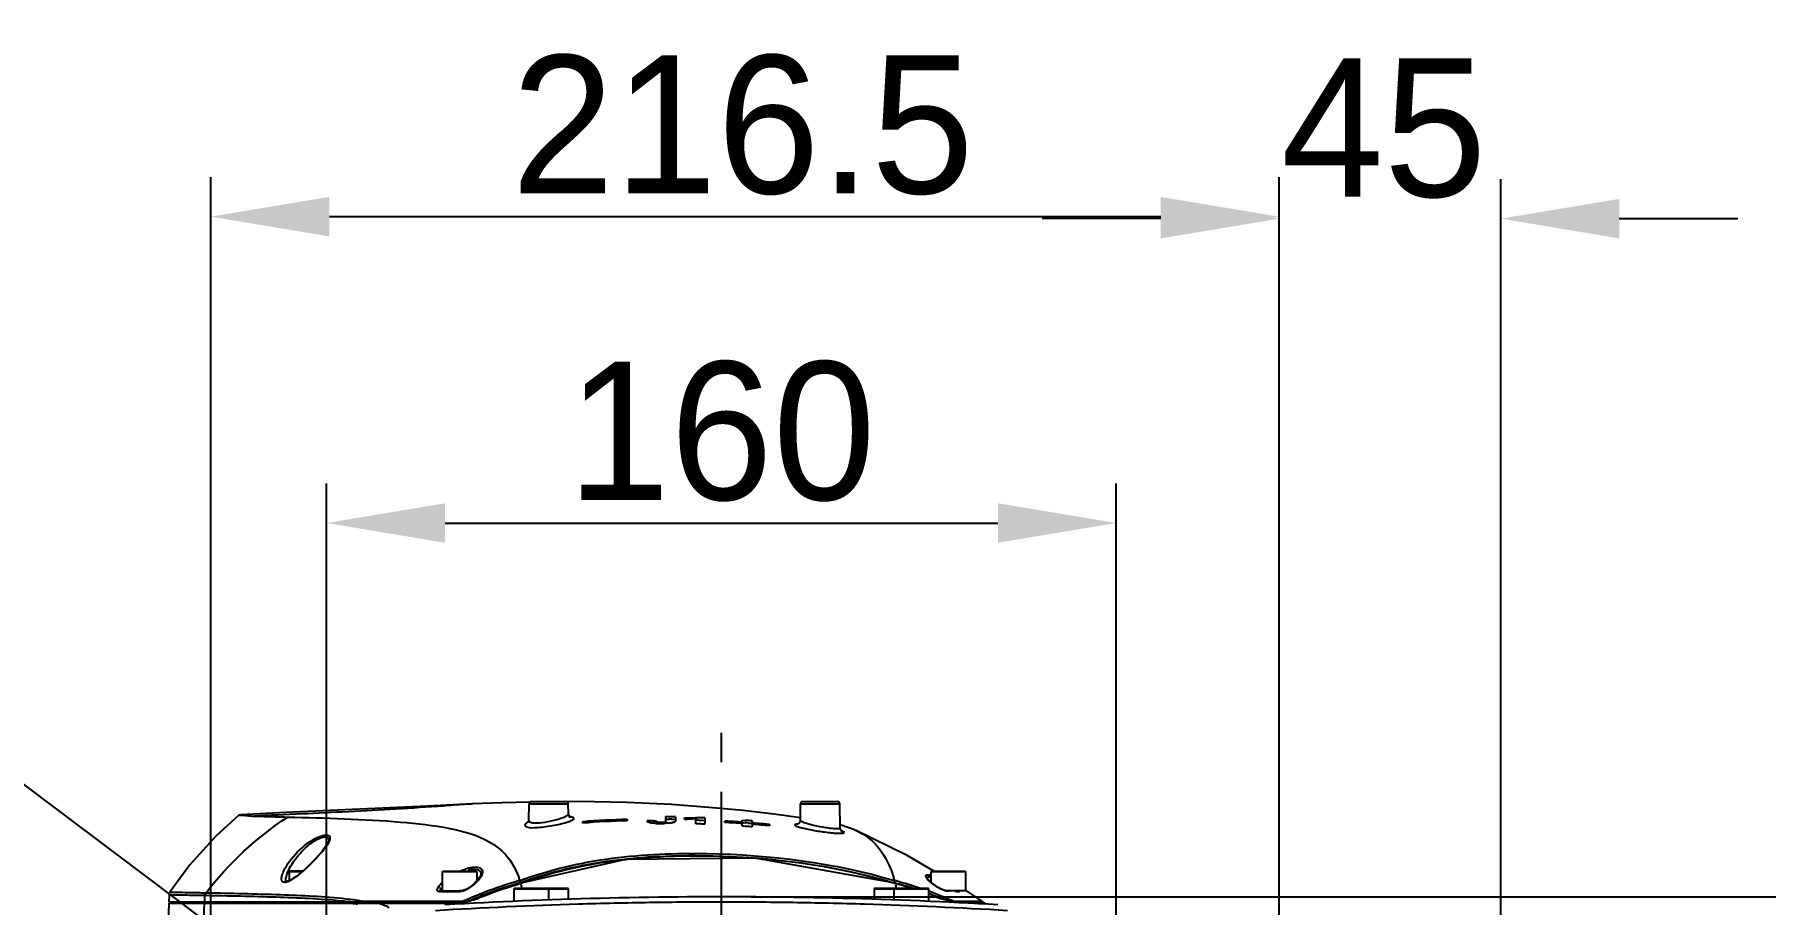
# Model space of a CAD drawing. Header units: millimetres. Extents: x 4086 to 8300, y 123 to 1549.
# Drawn here: x 6994.3 to 7082, y 1027 to 1071 of the extents above; entities that cross this region are included whole.
import ezdxf
from ezdxf import colors
from ezdxf.entities.mleader import LeaderData, LeaderLine
from ezdxf.math import Vec2, Vec3

# ---------------------------------------------------------------- set-up
doc = ezdxf.new("R2010")
doc.units = ezdxf.units.MM
doc.linetypes.add('CENTER', pattern=[0.6, 0.375, -0.075, 0.075, -0.075])
for name, color, linetype in [('中心线', 7, 'Continuous'), ('外形图', 7, 'Continuous'), ('多重引线', 7, 'Continuous'), ('尺寸标注', 7, 'Continuous')]:
    doc.layers.add(name, color=color, linetype=linetype)
doc.styles.add('思源黑', font='SourceHanSansCN-Normal.ttf')
doc.dimstyles.new('尺寸标注_1_4比例', dxfattribs={"dimtxt": 7, "dimasz": 6, "dimexe": 2, "dimexo": 1.5, "dimgap": 1, "dimtad": 1, "dimdec": 1, "dimlfac": 4, "dimdsep": 46, "dimtxsty": '思源黑', "dimcen": 0.09, "dimadec": 0, "dimazin": 0, "dimtp": 0.01, "dimtm": 0.01, "dimtfac": 1, "dimtdec": 1, "dimtofl": 0, "dimtmove": 0, "dimatfit": 3, "dimfxl": 1, "dimtolj": 1, "dimarcsym": 0})

# ---------------------------------------------------------------- blocks, each defined once
blk = doc.blocks.new('*D800')
at = {"layer": 'Defpoints', "color": 0}
for p in [(7049.092, 1046.315), (7009.092, 1021.559), (7049.092, 1021.559)]:
    blk.add_point(p, dxfattribs=at)
at = {"layer": '尺寸标注', "color": 0, "lineweight": -2}
for p, q in [((7009.092, 1023.059), (7009.092, 1048.315)), ((7049.092, 1023.059), (7049.092, 1048.315)), ((7015.092, 1046.315), (7043.092, 1046.315))]:
    blk.add_line(p, q, dxfattribs=at)
at = {"layer": '尺寸标注', "color": 0}
for points in [[(7015.092, 1047.315), (7015.092, 1045.315), (7009.092, 1046.315)], [(7043.092, 1045.315), (7043.092, 1047.315), (7049.092, 1046.315)]]:
    blk.add_solid(points, dxfattribs=at)
at = {"layer": '尺寸标注', "color": 0, "insert": (7029.092, 1050.939), "char_height": 7, "attachment_point": 5, "style": '思源黑'}
blk.add_mtext('\\A1;160', dxfattribs=at)
blk = doc.blocks.new('*D804')
at = {"layer": 'Defpoints', "color": 0}
for p in [(7057.342, 1061.832), (7003.231, 1001.566), (7057.342, 1001.559)]:
    blk.add_point(p, dxfattribs=at)
at = {"layer": '尺寸标注', "color": 0, "lineweight": -2}
for p, q in [((7003.231, 1003.066), (7003.231, 1063.832)), ((7057.342, 1003.059), (7057.342, 1063.832)), ((7009.231, 1061.832), (7051.342, 1061.832))]:
    blk.add_line(p, q, dxfattribs=at)
at = {"layer": '尺寸标注', "color": 0}
for points in [[(7009.231, 1062.832), (7009.231, 1060.832), (7003.231, 1061.832)], [(7051.342, 1060.832), (7051.342, 1062.832), (7057.342, 1061.832)]]:
    blk.add_solid(points, dxfattribs=at)
at = {"layer": '尺寸标注', "color": 0, "insert": (7030.167, 1066.456), "char_height": 7, "attachment_point": 5, "style": '思源黑'}
blk.add_mtext('\\A1;\\A1;216.5', dxfattribs=at)
blk = doc.blocks.new('*D805')
at = {"layer": 'Defpoints', "color": 0}
for p in [(7068.567, 1061.729), (7068.567, 1002.044), (7057.342, 1001.559)]:
    blk.add_point(p, dxfattribs=at)
at = {"layer": '尺寸标注', "color": 0, "lineweight": -2}
for p, q in [((7057.342, 1003.059), (7057.342, 1063.729)), ((7068.567, 1003.544), (7068.567, 1063.729)), ((7051.342, 1061.729), (7045.342, 1061.729)), ((7074.567, 1061.729), (7080.567, 1061.729))]:
    blk.add_line(p, q, dxfattribs=at)
at = {"layer": '尺寸标注', "color": 0}
for points in [[(7051.342, 1060.729), (7051.342, 1062.729), (7057.342, 1061.729)], [(7074.567, 1062.729), (7074.567, 1060.729), (7068.567, 1061.729)]]:
    blk.add_solid(points, dxfattribs=at)
at = {"layer": '尺寸标注', "color": 0, "insert": (7062.639, 1066.291), "char_height": 7, "attachment_point": 5, "style": '思源黑'}
blk.add_mtext('\\A1;\\A1;45', dxfattribs=at)
blk = doc.blocks.new('*D806')
at = {"layer": 'Defpoints', "color": 0}
for p in [(7029.092, 1027.384), (7029.092, 975.733), (7132.315, 975.733)]:
    blk.add_point(p, dxfattribs=at)
at = {"layer": '尺寸标注', "color": 0, "lineweight": -2}
for p, q in [((7030.592, 1027.384), (7134.315, 1027.384)), ((7132.315, 1021.384), (7132.315, 981.733)), ((7030.592, 975.733), (7134.315, 975.733))]:
    blk.add_line(p, q, dxfattribs=at)
at = {"layer": '尺寸标注', "color": 0}
for points in [[(7133.315, 1021.384), (7131.315, 1021.384), (7132.315, 1027.384)], [(7131.315, 981.733), (7133.315, 981.733), (7132.315, 975.733)]]:
    blk.add_solid(points, dxfattribs=at)
at = {"layer": '尺寸标注', "color": 0, "insert": (7127.69, 1001.559), "char_height": 7, "attachment_point": 5, "rotation": 90, "style": '思源黑'}
blk.add_mtext('\\A1;\\A1;206.5', dxfattribs=at)

msp = doc.modelspace()

# ---------------------------------------------------------------- linework, layer by layer
at = {"layer": '中心线', "linetype": 'CENTER', "ltscale": 20}
msp.add_line((7029.0924, 965.1964), (7029.0924, 1035.7888), dxfattribs=at)
at = {"layer": '外形图'}
for p, q in [((7016.4861, 1032.0845), (7014.2061, 1031.9806)), ((7019.337, 1031.2471), (7019.3516, 1032.0859)), ((7019.3516, 1032.0859), (7021.3332, 1032.0859)), ((7019.4766, 1032.2087), (7021.2083, 1032.2087)), ((7021.8302, 1032.2069), (7021.248, 1032.2021)), ((7021.3419, 1031.5894), (7021.3332, 1032.0859)), ((7033.0873, 1031.2655), (7033.1016, 1032.0859)), ((7033.1016, 1032.0859), (7035.0832, 1032.0859)), ((7033.2266, 1032.2087), (7034.9583, 1032.2087)), ((7035.1042, 1030.8827), (7035.0832, 1032.0859)), ((7007.0342, 1031.6547), (7004.7488, 1031.5309)), ((7009.6486, 1031.7755), (7007.0342, 1031.6547)), ((7021.3447, 1031.5584), (7021.3421, 1031.5835)), ((7022.0742, 1031.1115), (7022.0742, 1031.2044)), ((7024.3242, 1031.3154), (7024.3242, 1031.2346)), ((7025.3242, 1031.2209), (7025.3242, 1031.2247)), ((7025.3244, 1031.2095), (7025.3242, 1031.2133)), ((7025.6413, 1031.2261), (7025.8021, 1031.2261)), ((7025.7905, 1031.1185), (7025.788, 1031.0908)), ((7025.796, 1031.1802), (7025.7905, 1031.1185)), ((7026.0105, 1031.161), (7026.0104, 1031.0999)), ((7026.2075, 1031.1717), (7026.2111, 1031.1129)), ((7026.2675, 1031.2085), (7026.2675, 1031.443)), ((7026.2675, 1031.443), (7026.2763, 1031.3174)), ((7026.2675, 1031.2085), (7026.2773, 1031.0854)), ((7026.2764, 1031.318), (7026.4285, 1031.3152)), ((7026.5838, 1031.3121), (7026.7425, 1031.3085)), ((7026.7563, 1031.2224), (7026.7562, 1031.2182)), ((7026.7563, 1031.4331), (7026.7563, 1031.2224)), ((7027.2248, 1031.32), (7027.2248, 1031.3764)), ((7027.7952, 1031.0805), (7027.7952, 1031.3408)), ((7027.8338, 1031.3156), (7027.8336, 1031.2737)), ((7027.8336, 1031.2742), (7027.9679, 1031.2688)), ((7027.8343, 1031.3992), (7027.8338, 1031.3156)), ((7027.8343, 1031.3992), (7027.9738, 1031.3936)), ((7028.2542, 1031.065), (7028.0998, 1031.0706)), ((7028.1026, 1031.2632), (7028.2377, 1031.2572)), ((7028.2542, 1031.3815), (7028.2542, 1031.065)), ((7029.2693, 1031.1499), (7029.2693, 1031.2185)), ((7030.1443, 1031.1618), (7030.1443, 1031.2687)), ((7030.1443, 1031.2687), (7030.3107, 1031.256)), ((7030.1443, 1031.1618), (7030.1457, 1031.0779)), ((7030.1443, 1030.9642), (7030.1443, 1031.0943)), ((7030.146, 1031.1433), (7030.3048, 1031.1312)), ((7030.4639, 1031.1186), (7030.6232, 1031.1056)), ((7030.6443, 1031.1235), (7030.6304, 1031.0408)), ((7030.6443, 1031.2292), (7030.6443, 1031.1235)), ((7030.6443, 1031.0565), (7030.6443, 1030.927)), ((7031.5193, 1031.0456), (7031.5193, 1030.9794)), ((7009.1992, 1030.2441), (7009.149, 1030.1002)), ((7035.1044, 1030.8759), (7035.1042, 1030.8827)), ((7035.1086, 1030.8415), (7035.1044, 1030.8759)), ((7008.432, 1029.2033), (7007.9992, 1028.7872)), ((7007.2174, 1028.2161), (7007.2174, 1028.6587)), ((7007.2174, 1028.6587), (7007.8449, 1028.6587)), ((7007.5778, 1028.4362), (7007.2404, 1028.2176)), ((7007.8749, 1028.6837), (7007.2424, 1028.6837)), ((7007.9992, 1028.7872), (7007.5778, 1028.4362)), ((7014.9674, 1027.6837), (7014.9674, 1028.6587)), ((7014.9674, 1028.6587), (7016.7174, 1028.6587)), ((7014.9924, 1028.6837), (7016.6924, 1028.6837)), ((7016.8583, 1028.3821), (7016.5639, 1028.0484)), ((7016.7174, 1028.2224), (7016.7174, 1028.6587)), ((7016.9188, 1028.5242), (7016.8583, 1028.3821)), ((7039.7174, 1028.6587), (7041.4674, 1028.6587)), ((7039.7174, 1028.1138), (7039.7174, 1028.6587)), ((7039.7424, 1028.6837), (7041.4424, 1028.6837)), ((7041.4674, 1027.6837), (7041.4674, 1028.6587)), ((7001.1129, 1027.452), (7001.103, 1027.1101)), ((7001.1139, 1027.4888), (7001.1129, 1027.452)), ((7002.9162, 1027.2215), (7002.9248, 1027.4436)), ((7014.7986, 1027.661), (7014.9764, 1027.6609)), ((7014.8468, 1027.684), (7014.8539, 1027.6837)), ((7014.8539, 1027.6837), (7015.8581, 1027.6837)), ((7014.9674, 1027.7574), (7014.894, 1027.7574)), ((7014.9764, 1027.6609), (7015.1647, 1027.6606)), ((7015.1647, 1027.6606), (7015.3654, 1027.6603)), ((7015.3654, 1027.6603), (7015.5807, 1027.6599)), ((7015.5807, 1027.6599), (7015.7013, 1027.6596)), ((7015.7013, 1027.6596), (7015.8125, 1027.6593)), ((7016.3234, 1027.8569), (7016.3236, 1027.857)), ((7016.5639, 1028.0484), (7016.3236, 1027.857)), ((7018.5924, 1027.7837), (7021.3424, 1027.7837)), ((7018.5924, 1027.1547), (7018.5924, 1027.7837)), ((7021.3174, 1027.8087), (7018.6174, 1027.8087)), ((7018.9285, 1028.0567), (7018.9306, 1028.0515)), ((7020.3424, 1027.2247), (7020.3424, 1027.7837)), ((7021.3424, 1027.259), (7021.3424, 1027.7837)), ((7036.8424, 1027.7837), (7039.5924, 1027.7837)), ((7036.8424, 1027.259), (7036.8424, 1027.7837)), ((7039.5674, 1027.8087), (7036.8674, 1027.8087)), ((7037.8424, 1027.2247), (7037.8424, 1027.7837)), ((7037.9083, 1028.0669), (7037.9041, 1028.0509)), ((7038.7417, 1027.8102), (7038.72, 1027.817)), ((7039.5924, 1027.1547), (7039.5924, 1027.7837)), ((7040.009, 1027.9005), (7039.7489, 1028.0851)), ((7040.0709, 1027.8616), (7040.009, 1027.9005)), ((7040.0707, 1027.8617), (7040.0709, 1027.8616)), ((7040.3676, 1027.7195), (7040.3187, 1027.738)), ((7041.4674, 1027.6837), (7040.499, 1027.6837)), ((7040.5794, 1027.6676), (7040.5481, 1027.6675)), ((7040.5932, 1027.6676), (7040.5794, 1027.6676)), ((7040.6456, 1027.6677), (7040.5932, 1027.6676)), ((7041.14, 1027.658), (7041.1403, 1027.6537)), ((7042.3088, 1027.1496), (7041.48, 1027.7026)), ((7001.1015, 1027.0587), (7016.0937, 1027.0587)), ((7001.1042, 1027.1101), (7001.103, 1027.1101)), ((7001.5035, 1027.1102), (7001.1042, 1027.1101)), ((7002.6136, 1027.1103), (7001.5035, 1027.1102)), ((7002.7679, 1027.1104), (7002.6136, 1027.1103)), ((7002.7218, 1022.3087), (7002.9103, 1027.0587)), ((7002.9121, 1027.1104), (7002.7679, 1027.1104)), ((7002.9119, 1027.1104), (7002.9162, 1027.2215)), ((7002.9568, 1027.1104), (7002.9121, 1027.1104)), ((7010.2438, 1027.1193), (7009.8927, 1027.1186)), ((7010.308, 1027.1194), (7010.2438, 1027.1193)), ((7010.3078, 1027.1184), (7010.2514, 1027.1252)), ((7010.5532, 1027.1276), (7010.308, 1027.1194)), ((7010.9906, 1027.1434), (7010.7795, 1027.1356)), ((7011.0241, 1027.1434), (7010.9906, 1027.1434)), ((7011.4002, 1027.144), (7011.0241, 1027.1434)), ((7012.0658, 1027.1452), (7011.4002, 1027.144)), ((7015.655, 1027.1467), (7014.6887, 1027.1479)), ((7015.9861, 1027.1464), (7015.655, 1027.1467)), ((7040.73, 1027.1024), (7040.6841, 1027.1226)), ((7041.0025, 1027.1504), (7040.8584, 1027.15)), ((7041.136, 1027.1506), (7041.0025, 1027.1504)), ((7041.26, 1027.1509), (7041.136, 1027.1506)), ((7042.4389, 1027.0587), (7041.5988, 1027.0587)), ((7041.9263, 1027.1514), (7041.766, 1027.1514)), ((7042.0651, 1027.1512), (7041.9263, 1027.1514)), ((7042.1258, 1027.151), (7042.0651, 1027.1512)), ((7042.2643, 1027.1504), (7042.1258, 1027.151)), ((7042.3088, 1027.1496), (7042.2643, 1027.1504)), ((7042.5065, 1027.0097), (7042.4389, 1027.0587))]:
    msp.add_line(p, q, dxfattribs=at)
for points in [[(7014.2061, 1031.9806), (7011.9313, 1031.873), (7009.6486, 1031.7755)], [(7019.3986, 1032.1813), (7017.9735, 1032.1416), (7016.4861, 1032.0845)], [(7033.0894, 1031.3828), (7031.8853, 1031.5517), (7030.1971, 1031.7501), (7028.4494, 1031.9155), (7026.5563, 1032.0518), (7024.3187, 1032.1582), (7021.8302, 1032.2069)], [(7004.651, 1031.5198), (7003.4747, 1030.4616), (7002.1578, 1029.0008), (7001.1546, 1027.6185)], [(7019.3368, 1031.2398), (7019.3322, 1031.2078), (7019.3015, 1031.1431)], [(7021.3722, 1031.4346), (7021.4316, 1031.4208), (7021.4075, 1031.4395), (7021.3447, 1031.5584)], [(7033.0871, 1031.2593), (7033.0845, 1031.2328), (7033.0065, 1031.0921), (7032.9462, 1031.0565)], [(7009.149, 1030.1002), (7008.8634, 1029.682), (7008.432, 1029.2033)], [(7035.1506, 1030.7254), (7035.1906, 1030.7083), (7035.167, 1030.7285), (7035.1086, 1030.8415)], [(7039.8565, 1028.6837), (7038.5046, 1029.4703), (7035.8861, 1030.7588)], [(7037.9083, 1028.0669), (7030.791, 1029.348), (7024.231, 1029.281), (7018.9237, 1028.0723)], [(7039.5498, 1028.2755), (7039.5196, 1028.3241), (7039.5188, 1028.3211)], [(7007.0393, 1028.1565), (7007.0278, 1028.1657), (7007.0206, 1028.2161)], [(7007.2404, 1028.2176), (7007.0532, 1028.1557), (7007.0393, 1028.1565)], [(7014.8539, 1027.6837), (7014.8441, 1027.683), (7014.8344, 1027.6811), (7014.8249, 1027.6779), (7014.8157, 1027.6734), (7014.8069, 1027.6678), (7014.7986, 1027.661)], [(7015.8581, 1027.6837), (7015.85, 1027.683), (7015.842, 1027.6809), (7015.8341, 1027.6774), (7015.8266, 1027.6726), (7015.8193, 1027.6666), (7015.8125, 1027.6593)], [(7015.9486, 1027.6949), (7015.9124, 1027.6885), (7015.8792, 1027.6846), (7015.8579, 1027.6837)], [(7016.1138, 1027.7452), (7016.0688, 1027.7285), (7016.0265, 1027.7148), (7015.9866, 1027.7037), (7015.9486, 1027.6949)], [(7016.2079, 1027.7876), (7016.1604, 1027.7649), (7016.1138, 1027.7452)], [(7016.3234, 1027.8569), (7016.3023, 1027.8423), (7016.2556, 1027.8134), (7016.2079, 1027.7876)], [(7018.9237, 1028.0723), (7018.9237, 1028.0721), (7018.9241, 1028.0709), (7018.9247, 1028.0687), (7018.9257, 1028.0655), (7018.9285, 1028.0567)], [(7039.7489, 1028.0851), (7039.5826, 1028.2367), (7039.5498, 1028.2755)], [(7040.1555, 1027.8133), (7040.0997, 1027.8443), (7040.0709, 1027.8616)], [(7040.3187, 1027.738), (7040.2665, 1027.7599), (7040.2116, 1027.785), (7040.1555, 1027.8133)], [(7040.4536, 1027.6926), (7040.413, 1027.7043), (7040.3676, 1027.7195)], [(7040.4991, 1027.6837), (7040.4868, 1027.6853), (7040.4536, 1027.6926)], [(7040.5481, 1027.6675), (7040.5389, 1027.6732), (7040.5293, 1027.6778), (7040.5194, 1027.681), (7040.5093, 1027.683), (7040.499, 1027.6837)], [(7001.1015, 1027.0587), (7001.0556, 1025.4874), (7001.0005, 1023.6356), (7000.9596, 1022.3103)], [(7002.9572, 1027.0587), (7002.9508, 1027.0592), (7002.9445, 1027.0608), (7002.9385, 1027.0634), (7002.933, 1027.067), (7002.9279, 1027.0714), (7002.9234, 1027.0766), (7002.9197, 1027.0826), (7002.9168, 1027.089), (7002.9147, 1027.0959), (7002.9135, 1027.1031), (7002.9133, 1027.1104)], [(7043.0964, 1026.9761), (7042.6048, 1027.0043), (7042.1133, 1027.0314), (7041.6217, 1027.0575), (7041.1302, 1027.0826), (7040.6386, 1027.1067), (7040.1471, 1027.1298), (7039.6556, 1027.1519), (7039.164, 1027.173), (7038.6725, 1027.1931), (7038.1811, 1027.2122), (7037.6896, 1027.2303), (7037.1982, 1027.2474), (7036.7067, 1027.2635), (7036.2154, 1027.2785), (7035.724, 1027.2926), (7035.2327, 1027.3056), (7034.7415, 1027.3177), (7034.2503, 1027.3287), (7033.7591, 1027.3388), (7033.268, 1027.3478), (7032.7768, 1027.3558), (7032.2856, 1027.3629), (7031.7944, 1027.3689), (7031.3031, 1027.3739), (7030.8119, 1027.3779), (7030.3206, 1027.3809), (7029.8293, 1027.3829), (7029.3381, 1027.3839), (7028.8468, 1027.3839), (7028.3555, 1027.3829), (7027.8642, 1027.3809), (7027.373, 1027.3779), (7026.8817, 1027.3739), (7026.3905, 1027.3689), (7025.8993, 1027.3629), (7025.4081, 1027.3558), (7024.9169, 1027.3478), (7024.4257, 1027.3388), (7023.9345, 1027.3287), (7023.4433, 1027.3177), (7022.9521, 1027.3056), (7022.4608, 1027.2926), (7021.9695, 1027.2785), (7021.4781, 1027.2635), (7020.9867, 1027.2474), (7020.4953, 1027.2303), (7020.0038, 1027.2122), (7019.5123, 1027.1931), (7019.0208, 1027.173), (7018.5293, 1027.1519), (7018.0377, 1027.1298), (7017.5462, 1027.1067), (7017.0547, 1027.0826), (7016.5631, 1027.0575), (7016.0716, 1027.0314), (7015.58, 1027.0043), (7015.0885, 1026.9761)], [(7017.0297, 1027.3989), (7017.025, 1027.4113), (7017.0234, 1027.4156), (7017.0223, 1027.4186), (7017.0217, 1027.4202), (7017.0217, 1027.4205)], [(7039.9116, 1027.421), (7039.9116, 1027.4207), (7039.9111, 1027.4192), (7039.9101, 1027.4163), (7039.9086, 1027.4122), (7039.9067, 1027.4069)]]:
    msp.add_lwpolyline(points, dxfattribs=at)
for centre, radius, start, end in [((7019.4766, 1032.0837), 0.125, 90, 179), ((7021.2083, 1032.0837), 0.125, 1, 90), ((7033.2266, 1032.0837), 0.125, 90, 179), ((7034.9583, 1032.0837), 0.125, 1, 90), ((7006.9381, 1074.9595), 43.5134, 267.621505, 267.995409), ((7025.7283, 974.3297), 56.8965, 90.087645, 90.40692), ((7025.3623, 1031.2132), 0.0381, 185.501484, 193.640544), ((7025.9613, 1036.0029), 4.9027, 267.986596, 268.628436), ((7025.9931, 1037.5088), 6.409, 268.666345, 270.043199), ((7025.9992, 1040.2437), 9.1439, 269.992451, 270.355852), ((7026.0126, 1038.4793), 7.3794, 270.336992, 271.260607), ((7026.144, 1031.5178), 0.3519, 278.317879, 280.397002), ((7025.1163, 962.3647), 69.0879, 88.639747, 89.045249), ((7025.1128, 962.2987), 69.029, 88.778996, 88.907938), ((7026.3959, 1032.206), 1.0894, 278.790429, 280.316272), ((7026.8216, 1053.1905), 21.8178, 271.058848, 271.656503), ((7026.5709, 1061.6451), 30.3322, 271.235298, 271.625772), ((7027.0126, 1046.2781), 14.9588, 271.604422, 272.331258), ((7027.0653, 1044.802), 13.4258, 271.652129, 272.414757), ((7027.2907, 1039.5273), 8.1463, 272.393372, 273.526888), ((7027.4331, 1037.1426), 5.7573, 273.572373, 273.995783), ((7025.9324, 969.1133), 61.9952, 87.996489, 88.278161), ((7027.4372, 1036.9882), 5.7282, 273.631005, 273.968011), ((7025.1441, 962.6987), 68.7532, 87.407243, 87.641126), ((7025.6994, 969.3085), 62.0129, 86.430978, 86.69981), ((7025.9323, 971.75), 59.4936, 85.940195, 86.784579), ((7025.7797, 970.5951), 60.7237, 86.155226, 86.431004), ((7025.8705, 971.9451), 59.3707, 85.871909, 86.15525), ((7026.3407, 976.4524), 54.6443, 85.658408, 86.008516), ((7025.7305, 972.1709), 59.1374, 85.409176, 85.563753), ((7025.7632, 972.5768), 58.8552, 85.242692, 85.568508), ((7026.4199, 977.5031), 53.5907, 85.478799, 85.657855), ((7026.1515, 975.6165), 55.6885, 85.070331, 85.372493), ((7026.3979, 977.9054), 53.3204, 84.488263, 85.432159), ((7026.2657, 976.9395), 54.3606, 84.761713, 85.07034), ((7026.3831, 978.2203), 53.0744, 84.446535, 84.761722), ((7033.507, 1024.9444), 6.2907, 73.310957, 75.302426), ((7027.182, 1001.9712), 27.45, 95.726559, 96.565438), ((7027.884, 990.1264), 39.3139, 85.498219, 86.082034), ((7005.9901, 1030.4277), 2.5547, 301.756192, 304.502556), ((7004.4265, 1032.5727), 5.2098, 307.778014, 308.73441), ((7003.5074, 1033.7082), 6.6706, 308.789662, 311.126978), ((7002.6717, 1034.6792), 7.9517, 311.061379, 311.260485), ((7002.1128, 1035.3116), 8.7956, 311.280563, 312.782054), ((7016.8461, 1026.608), 2.2857, 103.770717, 105.531747), ((7016.7682, 1026.9862), 1.798, 104.604549, 106.58967), ((7016.6268, 1027.6896), 1.0798, 95.09147, 97.78104), ((7014.2853, 1026.7096), 4.8367, 18.077505, 20.275266), ((7031.3358, 1026.3477), 6.7861, 15.892642, 17.264022), ((7015.6669, 1027.1624), 1.1708, 142.49731, 143.510651), ((7015.7591, 1028.5042), 0.8484, 279.393401, 281.895082), ((7015.7334, 1028.6261), 0.973, 281.895305, 284.382924), ((7015.6901, 1028.7917), 1.1441, 284.42237, 288.659663), ((7015.6679, 1028.8642), 1.2199, 288.557, 298.977203), ((7015.8534, 1028.5552), 0.8593, 303.973343, 305.626079), ((7014.4836, 1030.4657), 3.2101, 305.636441, 307.156816), ((7014.5586, 1030.367), 3.0861, 307.155201, 308.711611), ((7014.7259, 1030.1607), 2.8205, 308.678843, 311.980111), ((7024.817, 1007.5368), 21.5064, 111.410266, 112.63759), ((7014.9434, 1029.9174), 2.4942, 312.006008, 313.801215), ((7015.1135, 1029.7401), 2.2485, 313.797936, 315.727912), ((7024.8228, 1007.4879), 21.448, 110.741218, 112.00984), ((7024.8904, 1007.351), 21.7062, 111.00825, 111.411521), ((7025.0539, 1007.0492), 21.8976, 106.256033, 111.518894), ((7025.0973, 1006.9947), 21.9412, 106.318529, 111.573395), ((7025.0214, 1006.9985), 22.0823, 106.139145, 110.997816), ((7025.008, 1006.9869), 21.9821, 106.085477, 110.730363), ((7018.6174, 1027.7837), 0.025, 90, 180), ((7026.1418, 1008.4245), 20.9098, 109.64042, 110.169106), ((7012.9315, 1026.2927), 6.2534, 14.66009, 16.34049), ((7012.17, 1026.0907), 7.0412, 14.131415, 14.682091), ((7020.3174, 1027.7837), 0.025, 0, 90), ((7021.3174, 1027.7837), 0.025, 0, 90), ((7036.8674, 1027.7837), 0.025, 90, 180), ((7028.4106, 996.4043), 33.0401, 73.300274, 73.587391), ((7032.7909, 1009.0205), 19.7319, 74.960929, 75.209985), ((7037.8674, 1027.7837), 0.025, 90, 180), ((7032.9033, 1009.3787), 19.4695, 75.002989, 75.243143), ((7029.425, 1025.8278), 8.7664, 13.202871, 14.688239), ((7032.8699, 1008.9533), 19.75, 72.770108, 75.229911), ((7032.8938, 1009.0395), 19.6761, 72.762246, 75.236137), ((7032.8477, 1009.2273), 19.5175, 72.469148, 74.964361), ((7032.8648, 1009.2308), 19.6223, 71.233178, 75.00597), ((7028.408, 1025.5847), 9.8122, 13.104925, 13.228586), ((7032.943, 1009.2026), 19.5058, 72.54278, 72.758472), ((7032.8884, 1009.3602), 19.3785, 72.195365, 72.465394), ((7039.5674, 1027.7837), 0.025, 0, 90), ((7032.9184, 1009.4493), 19.2844, 69.152761, 69.751487), ((7032.9226, 1009.4067), 19.4372, 69.638276, 69.929741), ((7032.9774, 1009.3054), 19.3973, 69.054314, 70.058823), ((7032.939, 1009.1669), 19.5255, 69.093236, 70.075245), ((7041.1218, 1029.8543), 2.2498, 229.965733, 231.476404), ((7032.9225, 1009.4064), 19.4375, 68.090853, 69.638311), ((7032.9154, 1009.4414), 19.2929, 68.087953, 69.152727), ((7042.119, 1031.2207), 3.9421, 236.298266, 237.31613), ((7042.2656, 1031.449), 4.2134, 237.315015, 238.287993), ((7040.8158, 1029.1031), 1.4557, 238.295375, 239.67583), ((7032.9255, 1009.4139), 19.4294, 67.771097, 68.090759), ((7040.6715, 1028.4667), 0.8116, 254.761671, 256.426909), ((7041.351, 1029.1003), 1.4985, 252.916799, 254.203901), ((7041.1424, 1027.6337), 0.05, 136.679075, 180), ((7007.7666, 1005.9621), 21.3084, 83.303599, 84.373572), ((7008.088, 1009.2626), 18.1166, 82.168097, 83.68246), ((7008.0483, 1008.7102), 18.4792, 82.832772, 83.179761), ((7008.3425, 1011.0095), 16.1612, 81.681541, 82.850416), ((7008.7408, 1013.9682), 13.3659, 80.30987, 82.191637), ((7013.9972, 420.8357), 606.3126, 89.9346507, 90.1825136), ((7024.5474, 1008.166), 20.8218, 114.102711, 114.278221), ((7016.0009, 1026.9826), 0.1563, 78.911763, 79.67247), ((7024.5709, 1008.1133), 20.8795, 113.939238, 114.102716), ((7024.7102, 1008.0978), 20.8269, 114.275935, 114.438818), ((7024.6474, 1007.9399), 21.0691, 112.99837, 113.938065), ((7024.7529, 1008.0028), 20.931, 113.699859, 114.275707), ((7024.5895, 1008.0519), 20.8377, 112.969438, 113.866068), ((7024.8126, 1007.8669), 21.0795, 113.331419, 113.699825), ((7024.7355, 1007.7335), 21.2935, 112.638859, 112.999387), ((7024.6908, 1007.8134), 21.0968, 112.30046, 112.969898), ((7015.4071, 1031.6233), 4.5258, 283.505866, 286.70472), ((7024.7474, 1007.676), 21.2454, 112.011405, 112.300961), ((7015.3974, 1031.6668), 4.5702, 286.665175, 288.227141), ((7015.8257, 1030.4621), 3.2683, 289.638361, 291.464438), ((7041.6326, 1031.9286), 4.8399, 249.108078, 250.212692), ((7041.9222, 1032.7254), 5.6878, 250.184856, 254.417732), ((7032.9251, 1009.4129), 19.4305, 67.272751, 67.77108), ((7032.8829, 1009.3179), 19.4387, 66.803963, 67.268516), ((7032.9233, 1009.4086), 19.4351, 66.31061, 67.272741), ((7032.8688, 1009.2845), 19.475, 66.340418, 66.804274), ((7032.9235, 1009.4092), 19.4346, 65.902677, 66.310615), ((7042.28, 1027.1087), 0.05, 270, 54.852951)]:
    msp.add_arc(centre, radius, start, end, dxfattribs=at)
for points, knots in [([(7015.0074, 1031.9704), (7013.4091, 1031.8778), (7010.214, 1031.6727), (7007.0148, 1031.5473), (7005.416, 1031.4728)], [0, 0, 0, 0, 0.5000522, 1, 1, 1, 1]), ([(7016.4683, 1032.0838), (7016.3364, 1032.0782), (7015.8486, 1032.0542), (7015.3611, 1032.0152), (7015.0074, 1031.9704)], [0, 0, 0, 0, 0.2701091, 1, 1, 1, 1]), ([(7005.1322, 1031.4836), (7005.0594, 1031.4867), (7004.9438, 1031.4921), (7004.7671, 1031.5015), (7004.7177, 1031.508), (7004.6446, 1031.5145), (7004.6508, 1031.5198)], [0, 0, 0, 0, 0.4518142, 0.7677892, 0.9495371, 1, 1, 1, 1]), ([(7004.6508, 1031.5198), (7004.6532, 1031.5217), (7004.6873, 1031.527), (7004.7186, 1031.5292), (7004.7482, 1031.5308)], [0, 0, 0, 0, 0.0944714, 1, 1, 1, 1]), ([(7005.416, 1031.4728), (7005.5269, 1031.4689), (7006.0967, 1031.4503), (7006.6667, 1031.4371), (7007.1257, 1031.4258)], [0, 0, 0, 0, 0.194677, 1, 1, 1, 1]), ([(7007.1256, 1031.4258), (7009.0317, 1031.3788), (7011.7821, 1031.3056), (7015.2024, 1030.9341), (7016.72, 1030.5171), (7017.3321, 1030.1694)], [0, 0, 0, 0, 0.5529632, 0.7958672, 1, 1, 1, 1]), ([(7019.1365, 1031.0285), (7019.1357, 1031.0256), (7019.1343, 1031.0198), (7019.1339, 1031.0139), (7019.1339, 1031.011)], [0, 0, 0, 0, 0.5114186, 1, 1, 1, 1]), ([(7019.1339, 1031.011), (7019.134, 1030.9846), (7019.1705, 1030.9504), (7019.2063, 1030.9363), (7019.2191, 1030.9318)], [0, 0, 0, 0, 0.6615253, 1, 1, 1, 1]), ([(7019.1446, 1031.0469), (7019.1429, 1031.0439), (7019.1398, 1031.0379), (7019.1374, 1031.0316), (7019.1365, 1031.0285)], [0, 0, 0, 0, 0.5176716, 1, 1, 1, 1]), ([(7019.3152, 1031.1727), (7019.2944, 1031.1627), (7019.2325, 1031.1297), (7019.1686, 1031.0884), (7019.1446, 1031.0469)], [0, 0, 0, 0, 0.3251735, 1, 1, 1, 1]), ([(7019.2191, 1030.9318), (7019.3951, 1030.8687), (7019.881, 1030.9012), (7020.4742, 1030.9737), (7020.9884, 1031.0818), (7021.3075, 1031.1699), (7021.4976, 1031.2393), (7021.614, 1031.313), (7021.6128, 1031.348)], [0, 0, 0, 0, 0.2265911, 0.5674779, 0.7317158, 0.8664246, 0.9575553, 1, 1, 1, 1]), ([(7019.337, 1031.2471), (7019.3368, 1031.2344), (7019.3622, 1031.1604), (7019.454, 1031.1469), (7019.5138, 1031.1379)], [0, 0, 0, 0, 0.1733532, 1, 1, 1, 1]), ([(7019.5138, 1031.1379), (7019.6764, 1031.1133), (7020.0535, 1031.1464), (7020.5868, 1031.2491), (7021.0172, 1031.3735), (7021.2515, 1031.4838), (7021.3303, 1031.5436), (7021.3398, 1031.5749)], [0, 0, 0, 0, 0.258141, 0.5835566, 0.8587869, 0.9488108, 1, 1, 1, 1]), ([(7021.3398, 1031.5749), (7021.3405, 1031.5773), (7021.3416, 1031.5821), (7021.3419, 1031.587), (7021.3419, 1031.5894)], [0, 0, 0, 0, 0.5110665, 1, 1, 1, 1]), ([(7021.6128, 1031.348), (7021.6124, 1031.3584), (7021.5649, 1031.4282), (7021.4744, 1031.4291), (7021.4083, 1031.4392)], [0, 0, 0, 0, 0.1346927, 1, 1, 1, 1]), ([(7025.5075, 1031.1257), (7025.4815, 1031.1294), (7025.4206, 1031.1412), (7025.3349, 1031.1645), (7025.3253, 1031.2042)], [0, 0, 0, 0, 0.3922671, 1, 1, 1, 1]), ([(7025.799, 1031.2134), (7025.7943, 1031.1945), (7025.8949, 1031.1512), (7025.9547, 1031.1611), (7026.0105, 1031.161)], [0, 0, 0, 0, 0.2587793, 1, 1, 1, 1]), ([(7026.2075, 1031.1717), (7026.2248, 1031.1749), (7026.2508, 1031.1785), (7026.2675, 1031.2014), (7026.2675, 1031.2085)], [0, 0, 0, 0, 0.7099706, 1, 1, 1, 1]), ([(7026.7561, 1031.2182), (7026.7553, 1031.2106), (7026.7247, 1031.1507), (7026.6462, 1031.1443), (7026.591, 1031.1342)], [0, 0, 0, 0, 0.120553, 1, 1, 1, 1]), ([(7032.8065, 1031.0231), (7032.8064, 1031.0084), (7032.8545, 1030.9773), (7032.9911, 1030.921), (7033.1388, 1030.8829), (7033.2488, 1030.8566)], [0, 0, 0, 0, 0.0920202, 0.2916056, 1, 1, 1, 1]), ([(7032.8094, 1031.0313), (7032.8085, 1031.0301), (7032.8071, 1031.0274), (7032.8065, 1031.0245), (7032.8065, 1031.0231)], [0, 0, 0, 0, 0.5144273, 1, 1, 1, 1]), ([(7032.9031, 1031.059), (7032.8912, 1031.0578), (7032.8601, 1031.0529), (7032.8215, 1031.0482), (7032.8094, 1031.0313)], [0, 0, 0, 0, 0.3655149, 1, 1, 1, 1]), ([(7032.956, 1031.0627), (7032.9467, 1031.0623), (7032.9291, 1031.0613), (7032.9115, 1031.0599), (7032.9031, 1031.059)], [0, 0, 0, 0, 0.5253213, 1, 1, 1, 1]), ([(7033.0873, 1031.2655), (7033.0869, 1031.2419), (7033.171, 1031.1954), (7033.2313, 1031.1694), (7033.2805, 1031.1514)], [0, 0, 0, 0, 0.3102635, 1, 1, 1, 1]), ([(7033.2805, 1031.1514), (7033.437, 1031.094), (7033.7973, 1031.0004), (7034.2561, 1030.91), (7034.6269, 1030.8603), (7034.8559, 1030.8401), (7034.9984, 1030.8437), (7035.0898, 1030.8531), (7035.102, 1030.8741)], [0, 0, 0, 0, 0.2689434, 0.5992704, 0.7518282, 0.8763109, 0.9608231, 1, 1, 1, 1]), ([(7006.9805, 1028.8121), (7007.1688, 1029.1686), (7007.7094, 1029.8131), (7008.4002, 1030.3251), (7008.8061, 1030.4619)], [0, 0, 0, 0, 0.4848725, 1, 1, 1, 1]), ([(7007.2339, 1028.8624), (7007.3536, 1029.0855), (7007.5796, 1029.4078), (7007.9421, 1029.7951), (7008.2526, 1030.0633), (7008.5815, 1030.2807), (7008.862, 1030.4027), (7009.1333, 1030.446), (7009.2008, 1030.3098), (7009.1999, 1030.2592)], [0, 0, 0, 0, 0.2814393, 0.4335604, 0.5885751, 0.7381727, 0.8638903, 0.9436655, 1, 1, 1, 1]), ([(7008.8061, 1030.4619), (7008.869, 1030.4831), (7008.9809, 1030.512), (7009.1323, 1030.5196), (7009.2444, 1030.4605), (7009.2588, 1030.387), (7009.258, 1030.3538)], [0, 0, 0, 0, 0.3642296, 0.6313452, 0.8179165, 1, 1, 1, 1]), ([(7009.258, 1030.3538), (7009.2572, 1030.3209), (7009.2188, 1030.1499), (7009.1186, 1030.0031), (7009.0371, 1029.8893)], [0, 0, 0, 0, 0.1900465, 1, 1, 1, 1]), ([(7017.3321, 1030.1694), (7017.6426, 1029.9931), (7018.2813, 1029.5019), (7018.6727, 1028.79), (7018.8223, 1028.3857)], [0, 0, 0, 0, 0.453025, 1, 1, 1, 1]), ([(7033.2488, 1030.8566), (7033.4589, 1030.8063), (7033.9, 1030.7225), (7034.4483, 1030.6463), (7034.8522, 1030.6086), (7035.0922, 1030.6007), (7035.2154, 1030.6031), (7035.3104, 1030.623), (7035.3101, 1030.6423)], [0, 0, 0, 0, 0.3101212, 0.6453093, 0.7893287, 0.9012823, 0.9722969, 1, 1, 1, 1]), ([(7035.102, 1030.8741), (7035.1027, 1030.8754), (7035.1039, 1030.8782), (7035.1043, 1030.8812), (7035.1042, 1030.8827)], [0, 0, 0, 0, 0.504947, 1, 1, 1, 1]), ([(7035.3101, 1030.6423), (7035.3098, 1030.6588), (7035.2527, 1030.6915), (7035.2098, 1030.7091), (7035.1756, 1030.7214)], [0, 0, 0, 0, 0.3119043, 1, 1, 1, 1]), ([(7035.8857, 1030.759), (7036.2323, 1030.6025), (7036.99, 1030.0884), (7037.4576, 1029.2935), (7037.6521, 1028.8206)], [0, 0, 0, 0, 0.4265368, 1, 1, 1, 1]), ([(7009.0371, 1029.8893), (7008.9762, 1029.8042), (7008.6845, 1029.4372), (7008.3539, 1029.103), (7008.0869, 1028.8561)], [0, 0, 0, 0, 0.2234498, 1, 1, 1, 1]), ([(7018.8832, 1028.2104), (7020.387, 1028.762), (7023.5443, 1029.4879), (7029.9538, 1029.72), (7034.7933, 1029.1123), (7037.8625, 1028.206)], [0, 0, 0, 0, 0.2500469, 0.5004081, 1, 1, 1, 1]), ([(7018.9174, 1028.1084), (7020.4155, 1028.6581), (7023.5621, 1029.3794), (7029.9482, 1029.6045), (7034.7697, 1029.0006), (7037.828, 1028.0987)], [0, 0, 0, 0, 0.2500387, 0.5004019, 1, 1, 1, 1]), ([(7016.8193, 1028.2764), (7016.9235, 1028.4014), (7017.1201, 1028.6851), (7016.7851, 1028.9045), (7016.6016, 1028.8795), (7016.4908, 1028.8644)], [0, 0, 0, 0, 0.4741736, 0.6740358, 1, 1, 1, 1]), ([(7016.92, 1028.5455), (7016.9211, 1028.6117), (7016.8198, 1028.7845), (7016.63, 1028.7739), (7016.531, 1028.7652)], [0, 0, 0, 0, 0.3998715, 1, 1, 1, 1]), ([(7039.5575, 1028.2399), (7039.4998, 1028.2997), (7039.334, 1028.5331), (7039.6288, 1028.5045), (7039.7171, 1028.485)], [0, 0, 0, 0, 0.478799, 1, 1, 1, 1]), ([(7039.5188, 1028.3223), (7039.5185, 1028.3361), (7039.5437, 1028.4171), (7039.6555, 1028.3965), (7039.7171, 1028.3848)], [0, 0, 0, 0, 0.1808061, 1, 1, 1, 1]), ([(7001.5361, 1027.4699), (7001.4751, 1027.471), (7001.3739, 1027.4757), (7001.2301, 1027.4721), (7001.171, 1027.4922), (7001.1137, 1027.4798), (7001.1139, 1027.4888)], [0, 0, 0, 0, 0.4326011, 0.7460001, 0.9360992, 1, 1, 1, 1]), ([(7001.1572, 1027.6172), (7001.1564, 1027.6174), (7001.1557, 1027.6174), (7001.1544, 1027.6182), (7001.1546, 1027.6185)], [0, 0, 0, 0, 0.7459997, 1, 1, 1, 1]), ([(7002.9725, 1027.5728), (7002.7165, 1027.5772), (7002.275, 1027.5884), (7001.7159, 1027.5947), (7001.3682, 1027.6083), (7001.2031, 1027.6068), (7001.1572, 1027.6172)], [0, 0, 0, 0, 0.4229742, 0.7300255, 0.922224, 1, 1, 1, 1]), ([(7002.9248, 1027.4435), (7002.7767, 1027.4459), (7002.3138, 1027.4524), (7001.8509, 1027.4645), (7001.5361, 1027.4699)], [0, 0, 0, 0, 0.3198616, 1, 1, 1, 1]), ([(7009.8557, 1027.1679), (7008.7515, 1027.2771), (7006.4388, 1027.374), (7004.1275, 1027.4249), (7002.9249, 1027.4445)], [0, 0, 0, 0, 0.4798596, 1, 1, 1, 1]), ([(7010.0815, 1027.2691), (7008.9776, 1027.3919), (7006.6044, 1027.4948), (7004.2337, 1027.5525), (7002.9724, 1027.5727)], [0, 0, 0, 0, 0.4682436, 1, 1, 1, 1]), ([(7006.8153, 1028.2543), (7006.8145, 1028.2604), (7006.8134, 1028.273), (7006.8129, 1028.2855), (7006.8129, 1028.2919)], [0, 0, 0, 0, 0.490942, 1, 1, 1, 1]), ([(7007.3346, 1028.2555), (7007.2708, 1028.2161), (7007.1546, 1028.1539), (7006.9915, 1028.0962), (7006.8468, 1028.1334), (7006.82, 1028.2163), (7006.8153, 1028.2543)], [0, 0, 0, 0, 0.359771, 0.6320692, 0.8166663, 1, 1, 1, 1]), ([(7007.0207, 1028.2133), (7007.0206, 1028.2205), (7007.0207, 1028.2354), (7007.0214, 1028.2502), (7007.0219, 1028.2577)], [0, 0, 0, 0, 0.491176, 1, 1, 1, 1]), ([(7014.7256, 1027.8586), (7014.6973, 1027.8203), (7014.6387, 1027.7107), (7014.7554, 1027.661), (7014.7986, 1027.661)], [0, 0, 0, 0, 0.5241387, 1, 1, 1, 1]), ([(7014.7626, 1027.8615), (7014.7562, 1027.8621), (7014.7437, 1027.8622), (7014.7314, 1027.8602), (7014.7256, 1027.8586)], [0, 0, 0, 0, 0.5171647, 1, 1, 1, 1]), ([(7014.894, 1027.7574), (7014.8702, 1027.744), (7014.81, 1027.7325), (7014.8369, 1027.6848), (7014.8467, 1027.684)], [0, 0, 0, 0, 0.7340691, 1, 1, 1, 1]), ([(7015.8125, 1027.6593), (7015.8263, 1027.6593), (7015.8548, 1027.6609), (7015.883, 1027.6648), (7015.8976, 1027.6672)], [0, 0, 0, 0, 0.482192, 1, 1, 1, 1]), ([(7016.259, 1027.797), (7016.2719, 1027.8042), (7016.2971, 1027.8188), (7016.3216, 1027.8346), (7016.3336, 1027.8426)], [0, 0, 0, 0, 0.5061132, 1, 1, 1, 1]), ([(7016.3241, 1027.8563), (7016.3278, 1027.8589), (7016.3384, 1027.8616), (7016.3486, 1027.8589), (7016.3539, 1027.8568)], [0, 0, 0, 0, 0.4421185, 1, 1, 1, 1]), ([(7018.9174, 1028.1084), (7018.9085, 1028.1357), (7018.8987, 1028.167), (7018.8881, 1028.1982), (7018.8873, 1028.2022)], [0, 0, 0, 0, 0.8757077, 1, 1, 1, 1]), ([(7040.0508, 1027.8647), (7040.0543, 1027.8652), (7040.0612, 1027.8655), (7040.0678, 1027.8631), (7040.0706, 1027.8615)], [0, 0, 0, 0, 0.525175, 1, 1, 1, 1]), ([(7040.4582, 1027.6836), (7040.4476, 1027.6865), (7040.4262, 1027.6927), (7040.4049, 1027.6996), (7040.3942, 1027.7032)], [0, 0, 0, 0, 0.4935413, 1, 1, 1, 1]), ([(7040.5481, 1027.6675), (7040.5378, 1027.6675), (7040.5152, 1027.6701), (7040.4931, 1027.6749), (7040.4811, 1027.6778)], [0, 0, 0, 0, 0.4531692, 1, 1, 1, 1]), ([(7041.0927, 1027.6307), (7041.083, 1027.6307), (7041.0323, 1027.6347), (7040.9827, 1027.6473), (7040.9431, 1027.6585)], [0, 0, 0, 0, 0.189642, 1, 1, 1, 1]), ([(7041.1403, 1027.6537), (7041.1402, 1027.6467), (7041.1248, 1027.6294), (7041.1047, 1027.6307), (7041.0927, 1027.6307)], [0, 0, 0, 0, 0.3692075, 1, 1, 1, 1]), ([(7009.8927, 1027.1186), (7009.3756, 1027.1177), (7007.0636, 1027.1139), (7004.7516, 1027.1116), (7002.9568, 1027.1104)], [0, 0, 0, 0, 0.2236636, 1, 1, 1, 1]), ([(7014.6122, 1026.6974), (7017.0226, 1026.8428), (7020.6418, 1027.0066), (7025.4702, 1027.1159), (7029.0924, 1027.1432), (7032.7147, 1027.1159), (7037.5431, 1027.0066), (7041.1623, 1026.8428), (7043.5726, 1026.6974)], [0, 0, 0, 0, 0.2499965, 0.3749982, 0.5, 0.6250018, 0.7500035, 1, 1, 1, 1]), ([(7016.0033, 1027.0587), (7015.9889, 1027.0587), (7015.9818, 1027.1007), (7015.974, 1027.1345), (7015.9864, 1027.1449)], [0, 0, 0, 0, 0.4710003, 1, 1, 1, 1]), ([(7016.1586, 1027.1078), (7016.1229, 1027.1157), (7016.0804, 1027.1254), (7016.0379, 1027.1347), (7016.031, 1027.136)], [0, 0, 0, 0, 0.8398999, 1, 1, 1, 1]), ([(7040.8677, 1027.0979), (7040.8705, 1027.1076), (7040.8753, 1027.124), (7040.8648, 1027.1432), (7040.858, 1027.1443)], [0, 0, 0, 0, 0.5967155, 1, 1, 1, 1]), ([(7041.766, 1027.1514), (7041.7299, 1027.1514), (7041.5612, 1027.1513), (7041.3926, 1027.1511), (7041.26, 1027.1509)], [0, 0, 0, 0, 0.214261, 1, 1, 1, 1])]:
    msp.add_open_spline(points, degree=3, knots=knots, dxfattribs=at)
for points in [[(7002.9724, 1027.5727), (7004.1207, 1029.0719), (7005.547, 1030.3894), (7007.1256, 1031.4258)], [(7022.0742, 1031.2044), (7022.8226, 1031.2662), (7023.5735, 1031.2992), (7024.3242, 1031.3154)], [(7024.3242, 1031.2346), (7023.5733, 1031.2154), (7022.8224, 1031.1785), (7022.0742, 1031.1115)], [(7025.6012, 1031.1147), (7025.5699, 1031.1177), (7025.5386, 1031.1212), (7025.5075, 1031.1257)], [(7025.7891, 1031.1032), (7025.7264, 1031.1054), (7025.6636, 1031.1089), (7025.6012, 1031.1147)], [(7026.0105, 1031.161), (7026.072, 1031.1608), (7026.134, 1031.1607), (7026.1949, 1031.1696)], [(7026.42, 1031.1133), (7026.3385, 1031.1068), (7026.2567, 1031.1035), (7026.1749, 1031.1017)], [(7026.5624, 1031.1294), (7026.5152, 1031.1221), (7026.4676, 1031.1172), (7026.42, 1031.1133)], [(7027.7952, 1031.3408), (7027.7372, 1031.3369), (7027.6792, 1031.3341), (7027.6211, 1031.3317)], [(7027.9679, 1031.2688), (7028.0128, 1031.267), (7028.0577, 1031.2651), (7028.1026, 1031.2632)], [(7035.3135, 1030.9701), (7035.5082, 1030.9117), (7035.7004, 1030.8426), (7035.8857, 1030.759)], [(7035.3101, 1030.6423), (7035.208, 1030.6605), (7035.1093, 1030.7723), (7035.1045, 1030.8759)], [(7024.0434, 1029.2412), (7022.3691, 1029.0484), (7020.701, 1028.6843), (7019.1137, 1028.1179)], [(7030.5703, 1029.3484), (7028.5325, 1029.488), (7026.4753, 1029.4881), (7024.443, 1029.2842)], [(7037.7462, 1028.0981), (7035.5445, 1028.7466), (7033.2579, 1029.1389), (7030.9698, 1029.319)], [(7006.8129, 1028.2919), (7006.8125, 1028.3229), (7006.8156, 1028.3539), (7006.8206, 1028.3845)], [(7006.8206, 1028.3845), (7006.831, 1028.4477), (7006.8495, 1028.5097), (7006.8714, 1028.57)], [(7006.8714, 1028.57), (7006.9017, 1028.6532), (7006.9392, 1028.7339), (7006.9805, 1028.8121)], [(7007.0219, 1028.2577), (7007.0245, 1028.2943), (7007.0303, 1028.3307), (7007.038, 1028.3666)], [(7007.038, 1028.3666), (7007.048, 1028.4133), (7007.0611, 1028.4593), (7007.0761, 1028.5046)], [(7007.0761, 1028.5046), (7007.1172, 1028.6283), (7007.1722, 1028.7476), (7007.2339, 1028.8624)], [(7007.618, 1028.4549), (7007.5589, 1028.4092), (7007.4988, 1028.3647), (7007.4371, 1028.3224)], [(7016.234, 1028.8102), (7016.1124, 1028.7765), (7015.9933, 1028.7333), (7015.8772, 1028.6838)], [(7016.4908, 1028.8644), (7016.4273, 1028.8558), (7016.3642, 1028.8432), (7016.302, 1028.828)], [(7016.4806, 1028.7595), (7016.4247, 1028.7519), (7016.3694, 1028.7403), (7016.3148, 1028.7261)], [(7037.6519, 1028.8207), (7037.7138, 1028.6704), (7037.7679, 1028.5168), (7037.8162, 1028.3617)], [(7002.9248, 1027.4435), (7002.9262, 1027.4846), (7002.9331, 1027.5375), (7002.9681, 1027.559)], [(7014.9545, 1028.105), (7014.8765, 1028.0345), (7014.8021, 1027.9587), (7014.7381, 1027.8752)], [(7014.894, 1027.7574), (7014.8786, 1027.8111), (7014.8183, 1027.8568), (7014.7626, 1027.8615)], [(7014.9671, 1027.857), (7014.9413, 1027.8249), (7014.9167, 1027.7917), (7014.894, 1027.7574)], [(7016.7235, 1028.1705), (7016.7567, 1028.2046), (7016.7888, 1028.2398), (7016.8193, 1028.2764)], [(7037.828, 1028.0987), (7037.8367, 1028.1287), (7037.8351, 1028.2024), (7037.8619, 1028.1863)], [(7039.6746, 1028.1317), (7039.6339, 1028.1659), (7039.5944, 1028.2017), (7039.5575, 1028.2399)], [(7039.9316, 1027.9411), (7039.8593, 1027.9894), (7039.7885, 1028.04), (7039.7205, 1028.0942)], [(7040.292, 1027.7419), (7040.2195, 1027.7721), (7040.1486, 1027.8069), (7040.0808, 1027.8466)], [(7040.3942, 1027.7032), (7040.3597, 1027.7149), (7040.3257, 1027.7279), (7040.292, 1027.7419)], [(7010.7795, 1027.1356), (7010.7041, 1027.1329), (7010.6287, 1027.1302), (7010.5532, 1027.1276)], [(7012.2656, 1026.8321), (7012.0784, 1026.9344), (7011.8731, 1027.0038), (7011.6669, 1027.0587)], [(7016.7975, 1027.3405), (7016.6857, 1027.3032), (7016.5723, 1027.2694), (7016.4641, 1027.2227)], [(7016.9241, 1027.384), (7016.8821, 1027.3689), (7016.8399, 1027.3546), (7016.7975, 1027.3405)], [(7017.0297, 1027.3989), (7016.9629, 1027.3725), (7016.8951, 1027.3484), (7016.8269, 1027.3259)], [(7040.1365, 1027.3405), (7040.0612, 1027.3664), (7039.986, 1027.3925), (7039.9116, 1027.421)], [(7040.3943, 1027.2467), (7040.31, 1027.2821), (7040.223, 1027.3108), (7040.1365, 1027.3405)], [(7040.8584, 1027.1501), (7040.8047, 1027.1384), (7040.7511, 1027.126), (7040.6974, 1027.1141)]]:
    msp.add_open_spline(points, degree=3, dxfattribs=at)

# ---------------------------------------------------------------- dimensions: what is measured, and where the dimension line sits
at = {"layer": '尺寸标注'}
for base, p1, p2, text, picture, middle in [((7057.3424, 1061.8322), (7003.2312, 1001.5659), (7057.3424, 1001.5586), '\\A1;216.5', '*D804', (7030.1673, 1061.8322)), ((7068.5674, 1061.7291), (7057.3424, 1001.5586), (7068.5674, 1002.0445), '\\A1;45', '*D805', (7062.639, 1061.7291))]:
    dim = msp.add_linear_dim(base=base, p1=p1, p2=p2, text=text, dimstyle='尺寸标注_1_4比例', dxfattribs=at)
    dim.commit()
    dim.dimension.update_dxf_attribs({"geometry": picture, "text_midpoint": middle, "dimtype": 160})
dim = msp.add_linear_dim(base=(7049.0924, 1046.3149), p1=(7009.0924, 1021.5587), p2=(7049.0924, 1021.5587), dimstyle='尺寸标注_1_4比例', dxfattribs=at)
dim.commit()
dim.dimension.update_dxf_attribs({"geometry": '*D800', "text_midpoint": (7029.0924, 1050.9392)})
dim = msp.add_linear_dim(base=(7132.3148, 975.7334), p1=(7029.0924, 1027.3839), p2=(7029.0924, 975.7334), angle=90, text='\\A1;206.5', dimstyle='尺寸标注_1_4比例', dxfattribs=at)
dim.commit()
dim.dimension.update_dxf_attribs({"geometry": '*D806', "text_midpoint": (7132.3148, 1001.5587), "dimtype": 160})

# ---------------------------------------------------------------- leaders
at = {"layer": '多重引线'}
ml = msp.add_multileader_mtext('Standard', dxfattribs=at)
ml.set_content('4×{\\C256;Φ10.5 \\A1;\\fSource Han Sans CN Normal|b0|i0|c0|p34;\\C7;through}', style='思源黑')
ml.set_leader_properties(linetype='ByLayer')
ml.build(insert=Vec2(0, 0))
ml.multileader.update_dxf_attribs({"text_left_attachment_type": 5, "text_right_attachment_type": 5, "dogleg_length": 10, "arrow_head_size": 5})
ctx = ml.context
ctx.base_point, ctx.char_height, ctx.arrow_head_size, ctx.landing_gap_size, ctx.plane_origin = Vec3(6888.824, 1042.4796), 7, 5, 2.5, Vec3(5041.5612, 1713.2524)
ctx.left_attachment, ctx.right_attachment, ctx.text_align_type = 5, 5, 1
notes = []
notes.append((ctx, [(1, (1, 1, 0), (6981.2352, 1042.4796), (-1, 0), 10, [(1, [(7009.0924, 1021.5587)], 0, [])])]))
ctx.mtext.insert, ctx.mtext.alignment, ctx.mtext.flow_direction = Vec3(6930.0296, 1052.4919), 2, 5
for ctx, leaders in notes:
    for number, flags, end, landing, length, lines in leaders:
        leader = LeaderData()
        leader.index, (leader.has_last_leader_line, leader.has_dogleg_vector, leader.attachment_direction) = number, flags
        leader.last_leader_point, leader.dogleg_vector, leader.dogleg_length = Vec3(end), Vec3(landing), length
        for number, points, colour, breaks in lines:
            line = LeaderLine()
            line.index, line.vertices, line.color, line.breaks = number, Vec3.list(points), colors.encode_raw_color(colour), breaks
            leader.lines.append(line)
        ctx.leaders.append(leader)

doc.saveas('drawing.dxf')
